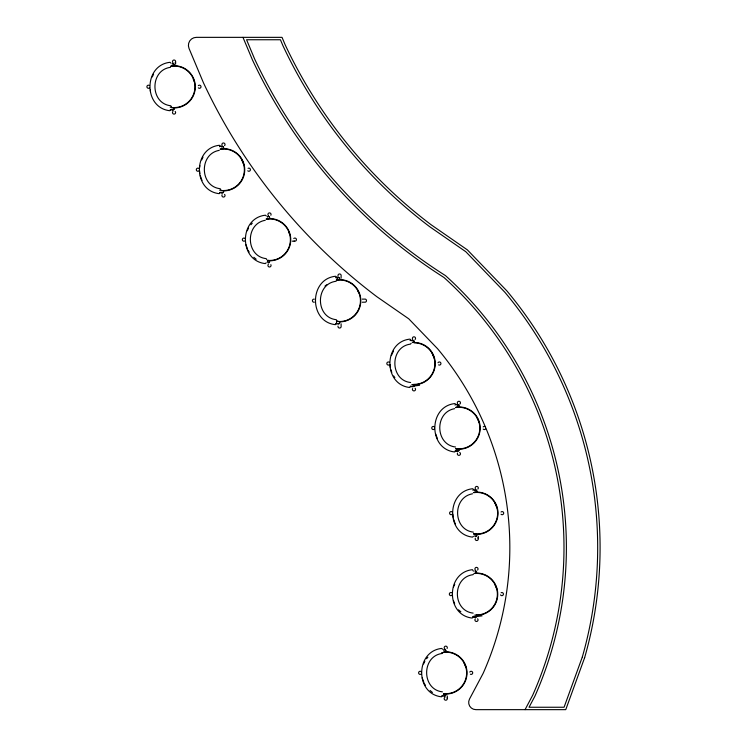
<?xml version="1.0" encoding="UTF-8"?>
<svg xmlns="http://www.w3.org/2000/svg" width="747" height="747" viewBox="0 0 747 747"><rect width="100%" height="100%" fill="white"/><g stroke="black" fill="none" stroke-linecap="round" stroke-linejoin="round"><path stroke-width="1.12" d="M172.025 108.026C174.509 105.719 174.695 111.499 172.277 109.473M221.7 192.427C223.614 194.453 224.408 189.159 221.654 190.746M267.771 261.151L267.79 260.61M412.251 385.05L412.279 384.509M444.026 694.374L444.054 693.832M457.127 450.73L458.845 450.656L458.546 448.984A1.205 1.205 0 0 0 458.275 448.844L456.875 449.283M474.718 616.555C476.016 619.282 477.847 613.548 474.662 615.154M170.858 109.52L169.83 110.715C143.247 107.848 143.443 65.073 170.027 62.318L170.914 63.131M199.552 167.655L199.907 165.666M220.337 192.166L219.254 193.669C192.67 190.802 192.866 148.027 219.45 145.273L220.365 146.449M266.791 259.601L266.147 258.63C245.595 256.352 244.923 223.745 265.269 220.29M410.841 386.003L409.767 387.506C383.174 384.64 383.37 341.865 409.954 339.11L410.85 340.053M455.679 451.001L454.69 451.972C428.096 449.106 428.302 406.331 454.876 403.576L455.773 404.388M442.616 695.317L441.533 696.82C414.949 693.963 415.145 651.179 441.729 648.424L442.616 649.236M473.411 616.2L472.263 618.077C445.679 615.211 445.875 572.435 472.459 569.681L473.402 571.175M336.346 280.05C341.239 281.18 340.118 275.269 335.599 277.716M152.285 76.95L153.574 74.196M201.709 159.905L202.997 157.15M247.304 230.758L248.583 227.994M391.363 355.581L393.501 350.978M453.438 587.077L454.718 584.313M423.568 663.98L424.847 661.216M267.323 261.189C269.135 258.35 270.881 263.859 267.762 262.58A1.205 1.205 0 0 0 269.368 260.824M443.578 694.411C445.399 691.573 447.145 697.082 444.026 695.802A1.205 1.205 0 0 0 445.632 694.047L445.894 694.056M525.048 709.65L532.62 695.373A363.91 363.91 0 0 0 443.933 277.454A517.727 517.727 0 0 1 252.439 59.909L242.971 37.35M476.269 572.93L476.465 571.483L474.821 571.044A1.205 1.205 0 0 1 476.269 572.93L475.736 573.238M250.964 224.744L252.271 223.185M426.574 658.742L427.882 657.192M411.952 384.817L413.343 384.369A1.205 1.205 0 0 1 413.623 384.518L413.922 386.19L412.531 386.629A1.205 1.205 0 0 0 413.857 384.724M474.718 534.422C477.109 532.256 477.473 537.523 475.017 536.094M411.139 343.321L410.402 344.134C389.57 346.795 389.738 380.26 410.635 382.529M473.645 573.892L472.907 574.704C452.075 577.366 452.243 610.831 473.14 613.11M442.915 652.635L442.177 653.457C421.345 656.118 421.513 689.574 442.411 691.853M266.24 262.757L265.278 263.598C238.685 260.731 238.881 217.956 265.465 215.201L266.352 216.014M473.486 536.271L472.524 537.112C445.931 534.245 446.136 491.47 472.72 488.715L473.607 489.528M222.727 148.83C225.389 147.299 221.131 145.021 219.525 146.729M325.001 286.064L326.719 284.747M457.846 404.771L456.996 405.126A1.205 1.205 0 0 1 458.882 405.369A1.205 1.205 0 0 1 458.154 407.134C460.824 405.602 456.566 403.324 454.951 405.033M444.689 652.028C447.182 651.851 445.044 648.153 443.653 650.226A1.205 1.205 0 0 1 445.735 650.226A1.205 1.205 0 0 1 444.689 652.028L443.849 651.673M173.304 65.876L174.032 64.121L172.146 63.869A1.205 1.205 0 0 1 173.939 63.99A1.205 1.205 0 0 1 173.593 65.755L174.191 65.68A21.131 21.131 0 0 1 195.322 86.811A21.131 21.131 0 0 1 174.191 107.951L173.892 107.913A1.205 1.205 0 0 1 173.78 109.632A1.205 1.205 0 0 1 172.09 109.492L172.324 109.697M268.743 218.759C270.881 218.115 268.565 215.099 267.389 217.004A1.205 1.205 0 0 1 269.471 217.004A1.205 1.205 0 0 1 268.434 218.796L267.585 218.451M219.245 150.362C198.907 153.817 199.58 186.423 220.132 188.702L220.795 189.542M454.68 408.656C434.334 412.12 435.015 444.726 455.558 447.005M472.515 493.795C452.168 497.259 452.85 529.856 473.393 532.144M337.999 321.565C340.044 320.678 340.221 324.478 338.102 323.778A1.205 1.205 0 0 0 339.596 322.144M170.699 66.138L174.191 65.68M222.41 146.468L221.56 146.823A1.205 1.205 0 0 1 223.362 146.944A1.205 1.205 0 0 1 223.017 148.709M220.122 149.092L223.614 148.634A21.131 21.131 0 0 1 244.745 169.765A21.131 21.131 0 0 1 223.614 190.905L223.316 190.858M266.137 219.02L269.63 218.563A21.131 21.131 0 0 1 290.732 240.805A21.131 21.131 0 0 1 267.426 260.712M338.494 277.454L338.176 277.501A1.205 1.205 0 0 1 339.53 279.257M339.091 279.695L339.689 279.621A21.131 21.131 0 0 1 360.82 300.752A21.131 21.131 0 0 1 339.689 321.882L339.39 321.845M336.458 280.405L339.689 279.976A20.776 20.776 0 0 1 360.456 300.752A20.776 20.776 0 0 1 339.689 321.527L336.458 321.098M413.819 384.696L414.118 384.733A21.131 21.131 0 0 0 435.249 363.602A21.131 21.131 0 0 0 414.118 342.462L413.521 342.546A1.205 1.205 0 0 0 413.763 340.66L411.877 340.903A1.205 1.205 0 0 1 413.763 340.66L413.763 342.35L412.316 342.546M413.903 386.031L419.599 385.275M455.558 407.395L459.041 406.938A21.131 21.131 0 0 1 480.116 429.73A21.131 21.131 0 0 1 455.735 448.947M458.443 407.012L459.041 406.938M473.57 534.086A21.131 21.131 0 0 0 497.95 514.87A21.131 21.131 0 0 0 476.875 492.077L476.278 492.152A1.205 1.205 0 0 0 476.53 490.265L474.644 490.508A1.205 1.205 0 0 1 476.53 490.265L476.53 491.965L474.831 491.965M473.393 492.534L475.372 492.273M474.821 573.117L476.623 573.042A21.131 21.131 0 0 1 497.754 594.173A21.131 21.131 0 0 1 476.623 615.313L476.325 615.267M476.026 573.117L476.623 573.042M476.409 616.602L482.104 615.855M445.296 651.86L445.894 651.786A21.131 21.131 0 0 1 466.996 674.027A21.131 21.131 0 0 1 443.681 693.935M441.589 652.719L445.894 652.15A20.776 20.776 0 0 1 466.632 674.009A20.776 20.776 0 0 1 443.718 693.58M170.475 67.342C149.643 70.003 149.811 103.469 170.708 105.747L171.371 106.588M410.028 340.557L412.923 340.305M472.795 490.172L475.68 489.911M292.208 241.178L294.486 241.178M362.258 299.117L364.545 299.117A1.559 1.559 0 0 1 366.497 300.677A1.559 1.559 0 0 1 364.536 302.18L362.258 302.236M172.987 65.913L171.95 65.316M222.41 148.868L221.373 148.27M338.494 279.854L337.887 279.695M457.846 407.171L456.996 406.826M476.875 534.338L476.586 534.301A1.205 1.205 0 0 1 476.474 536.029A1.205 1.205 0 0 1 474.784 535.879M170.204 107.194L172.352 107.568M170.26 109.632L172.258 109.977M219.627 190.149L221.775 190.522M219.674 192.586L221.672 192.931M335.758 323.572L337.756 323.918M410.187 386.414L412.185 386.769M455.11 450.889L457.108 451.235M472.683 616.994L474.681 617.339M441.963 695.737L443.951 696.092M253.849 257.295L256.184 259.246M458.509 609.823L460.843 611.774M430.113 690.517L432.448 692.469M221.747 192.651L221.514 192.446A1.205 1.205 0 0 0 223.204 192.586A1.205 1.205 0 0 0 223.344 190.896M457.173 450.955L456.949 450.74A1.205 1.205 0 0 0 458.639 450.889A1.205 1.205 0 0 0 458.779 449.199M474.756 617.059L474.354 616.583A1.205 1.205 0 0 0 476.091 617.087A1.205 1.205 0 0 0 476.362 615.304M336.411 277.072L335.524 276.259C308.941 279.014 308.744 321.789 335.338 324.656L336.299 323.815L336.869 320.528L336.206 319.688C315.309 317.41 315.141 283.944 335.973 281.283L336.71 280.47L336.589 279.023M393.678 375.928L394.836 377.59M248.023 250.366L249.19 252.019M424.287 683.589L425.445 685.251M477.034 417.685L478.071 420.188M478.416 421.028L479.107 422.69M494.869 502.824L496.942 507.829M432.102 353.21L434.175 358.224M494.953 584.621L496.68 588.795M357.673 290.368L358.709 292.871M288.659 231.813L289.696 234.325M463.878 662.533L464.569 664.204M464.914 665.035L465.951 667.547M241.598 159.382L243.671 164.396M193.212 78.93L194.248 81.442M435.697 433.97L437.434 438.732M453.532 519.109L455.268 523.871M390.774 369.504L391.811 372.361M453.625 601.036L454.662 603.893M422.195 677.874L423.932 682.637M245.931 244.652L247.677 249.414M200.261 175.676L202.007 180.438M452.822 514.123L453.093 517.148M390.065 364.508L390.336 367.543M199.561 170.68L199.822 173.706M150.315 89.743L150.492 91.769M478.295 536.271L478.295 538.55M447.313 695.98L447.313 698.268M341.108 278.192L341.108 275.914A1.559 1.559 0 0 0 339.549 273.962A1.559 1.559 0 0 0 338.036 275.923M341.108 323.815L341.108 326.094A1.559 1.559 0 0 1 339.549 328.045A1.559 1.559 0 0 1 338.036 326.084M175.61 61.973L175.61 64.251M469.788 672.067A1.559 1.559 0 0 1 471.917 671.497A1.559 1.559 0 0 1 472.487 673.626A1.559 1.559 0 0 1 470.358 674.196M420.944 674.196A1.559 1.559 0 0 1 418.815 673.626A1.559 1.559 0 0 1 419.384 671.497A1.559 1.559 0 0 1 421.513 672.067M444.969 649.031A1.559 1.559 0 0 1 444.4 646.911A1.559 1.559 0 0 1 446.529 646.342A1.559 1.559 0 0 1 447.098 648.461M447.098 697.885A1.559 1.559 0 0 1 446.529 700.004A1.559 1.559 0 0 1 444.4 699.435A1.559 1.559 0 0 1 444.969 697.306M474.448 573.519A20.776 20.776 0 0 1 497.362 593.09A20.776 20.776 0 0 1 476.623 614.949M501.088 592.754A1.559 1.559 0 0 1 503.217 593.323A1.559 1.559 0 0 1 502.647 595.452A1.559 1.559 0 0 1 500.518 594.883M452.243 594.883A1.559 1.559 0 0 1 450.114 595.452A1.559 1.559 0 0 1 449.545 593.323A1.559 1.559 0 0 1 451.674 592.754M475.372 570.045A1.559 1.559 0 0 1 475.372 567.841A1.559 1.559 0 0 1 477.585 567.841A1.559 1.559 0 0 1 477.585 570.045M477.585 618.815A1.559 1.559 0 0 1 477.585 621.018A1.559 1.559 0 0 1 475.372 621.018A1.559 1.559 0 0 1 475.372 618.815M473.626 492.693A20.776 20.776 0 0 1 497.651 513.208A20.776 20.776 0 0 1 473.626 533.722M476.11 533.984A1.205 1.205 0 0 1 476.381 534.124M501.032 512.031A1.559 1.559 0 0 1 503.235 512.031A1.559 1.559 0 0 1 503.235 514.235A1.559 1.559 0 0 1 501.032 514.235M452.252 514.235A1.559 1.559 0 0 1 450.049 514.235A1.559 1.559 0 0 1 450.049 512.031A1.559 1.559 0 0 1 452.252 512.031M475.391 488.753A1.559 1.559 0 0 1 475.848 486.699A1.559 1.559 0 0 1 477.931 486.969A1.559 1.559 0 0 1 477.837 489.08M477.837 537.849A1.559 1.559 0 0 1 477.931 539.95A1.559 1.559 0 0 1 475.848 540.221A1.559 1.559 0 0 1 475.391 538.167M455.791 407.554A20.776 20.776 0 0 1 479.107 433.447A20.776 20.776 0 0 1 455.791 448.583M485.643 428.778A1.559 1.559 0 0 1 483.188 429.095M483.188 426.892A1.559 1.559 0 0 1 485.064 426.649M434.418 429.095A1.559 1.559 0 0 1 432.214 429.095A1.559 1.559 0 0 1 432.214 426.892A1.559 1.559 0 0 1 434.418 426.892M457.547 403.613A1.559 1.559 0 0 1 458.126 401.484A1.559 1.559 0 0 1 460.255 402.054A1.559 1.559 0 0 1 459.685 404.183M459.685 452.458A1.559 1.559 0 0 1 460.255 454.587A1.559 1.559 0 0 1 458.126 455.156A1.559 1.559 0 0 1 457.547 453.027M414.118 342.826A20.776 20.776 0 0 1 434.175 368.981A20.776 20.776 0 0 1 414.118 384.369M438.013 362.743A1.559 1.559 0 0 1 440.142 362.174A1.559 1.559 0 0 1 440.721 364.303A1.559 1.559 0 0 1 438.592 364.872M389.168 364.872A1.559 1.559 0 0 1 387.114 364.415A1.559 1.559 0 0 1 387.394 362.332A1.559 1.559 0 0 1 389.495 362.426M412.624 339.147A1.559 1.559 0 0 1 413.082 337.093A1.559 1.559 0 0 1 415.173 337.364A1.559 1.559 0 0 1 415.08 339.465M415.08 388.235A1.559 1.559 0 0 1 415.173 390.336A1.559 1.559 0 0 1 413.082 390.616A1.559 1.559 0 0 1 412.624 388.561M170.932 66.296A20.776 20.776 0 0 1 194.892 85.186A20.776 20.776 0 0 1 174.191 107.587M198.338 85.634A1.559 1.559 0 0 1 200.541 85.634A1.559 1.559 0 0 1 200.541 87.838A1.559 1.559 0 0 1 198.338 87.838M149.568 87.838A1.559 1.559 0 0 1 147.364 87.838A1.559 1.559 0 0 1 147.364 85.634A1.559 1.559 0 0 1 149.568 85.634M172.94 62.683A1.559 1.559 0 0 1 172.949 60.479A1.559 1.559 0 0 1 175.153 60.479A1.559 1.559 0 0 1 175.153 62.683M175.153 111.452A1.559 1.559 0 0 1 175.153 113.656A1.559 1.559 0 0 1 172.949 113.656A1.559 1.559 0 0 1 172.94 111.452M220.356 149.251A20.776 20.776 0 0 1 244.316 168.14A20.776 20.776 0 0 1 223.614 190.541M248.079 168.346A1.559 1.559 0 0 1 250.133 168.803A1.559 1.559 0 0 1 249.862 170.886A1.559 1.559 0 0 1 247.761 170.792M198.991 170.792A1.559 1.559 0 0 1 196.881 170.886A1.559 1.559 0 0 1 196.61 168.803A1.559 1.559 0 0 1 198.665 168.346M222.12 145.31A1.559 1.559 0 0 1 222.578 143.256A1.559 1.559 0 0 1 224.66 143.536A1.559 1.559 0 0 1 224.576 145.637M224.576 194.407A1.559 1.559 0 0 1 224.66 196.508A1.559 1.559 0 0 1 222.578 196.778A1.559 1.559 0 0 1 222.12 194.724M266.38 219.179A20.776 20.776 0 0 1 290.396 239.152A20.776 20.776 0 0 1 267.463 260.358M293.776 238.517A1.559 1.559 0 0 1 295.877 238.433A1.559 1.559 0 0 1 296.157 240.515A1.559 1.559 0 0 1 294.103 240.973M244.68 240.973A1.559 1.559 0 0 1 242.626 240.515A1.559 1.559 0 0 1 242.906 238.433A1.559 1.559 0 0 1 245.007 238.517M268.388 215.566A1.559 1.559 0 0 1 268.294 213.465A1.559 1.559 0 0 1 270.386 213.184A1.559 1.559 0 0 1 270.844 215.239M270.844 264.653A1.559 1.559 0 0 1 270.386 266.707A1.559 1.559 0 0 1 268.294 266.436A1.559 1.559 0 0 1 268.388 264.335M314.366 302.18A1.559 1.559 0 0 1 312.405 300.677A1.559 1.559 0 0 1 314.366 299.173M582.324 657.005L564.069 707.25L529.035 707.25L534.824 696.353A366.347 366.347 0 0 0 445.492 275.624A515.673 515.673 0 0 1 254.587 58.901L246.585 39.75L280.433 39.75L282.908 45.632A484.084 484.084 0 0 0 429.712 226.715L465.82 251.73L504.935 292.329A397.609 397.609 0 0 1 582.324 657.005M584.64 657.668L565.759 709.65L475.886 709.65A7.218 7.218 0 0 1 469.508 699.043L483.132 673.383A309.753 309.753 0 0 0 437.574 348.728L408.749 318.81L376.88 296.727A571.8 571.8 0 0 1 203.473 82.842L189.019 48.415A7.984 7.984 0 0 1 196.377 37.35L282.03 37.35L285.083 44.615A481.684 481.684 0 0 0 431.159 224.791L467.389 249.89L506.783 290.788A400.018 400.018 0 0 1 584.64 657.668M337.448 278.052L337.327 278.342A1.205 1.205 0 0 1 337.887 277.613L337.448 278.052"/></g></svg>
